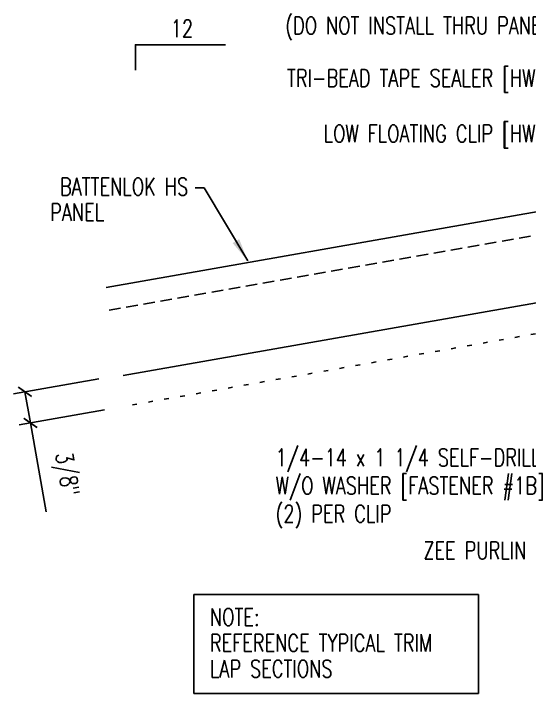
# Model space of a CAD drawing. Header units: inches. Extents: x -3 to 187, y 8 to 95.
# Drawn here: x -3.09 to 8.07, y 9.93 to 24.62 of the extents above; entities that cross this region are included whole.
import ezdxf
from ezdxf.enums import TextEntityAlignment as Align

# ---------------------------------------------------------------- set-up
doc = ezdxf.new("R2010")
doc.units = ezdxf.units.IN
doc.header["$MEASUREMENT"] = 0
doc.linetypes.add('DOT', pattern=[0.25, 0, -0.25])
doc.linetypes.add('HIDDEN2', pattern=[0.1875, 0.125, -0.0625])
for name, color, linetype in [('DIM', 2, 'Continuous'), ('MARK', 1, 'Continuous'), ('PANEL', 11, 'Continuous'), ('TEXT', 2, 'Continuous')]:
    doc.layers.add(name, color=color, linetype=linetype)
doc.styles.add('TEXT', font='SIMPLEX', dxfattribs={"width": 0.75, "height": 6})
doc.styles.add('TEXT1', font='ROMANS.shx', dxfattribs={"width": 0.75, "height": 0.375})
doc.dimstyles.new('DETAIL', dxfattribs={"dimscale": 4, "dimtxt": 0.375, "dimasz": 0.0625, "dimexe": 0.0625, "dimexo": 0.125, "dimgap": 0.0625, "dimtad": 1, "dimdec": 4, "dimzin": 3, "dimdsep": 46, "dimlunit": 4, "dimtxsty": 'TEXT1', "dimblk": 'ARCHTICK', "dimcen": 0.0625, "dimclrd": 7, "dimclre": 7, "dimclrt": 2, "dimadec": 0, "dimazin": 0, "dimtfac": 0.59375, "dimtdec": 4, "dimtmove": 0, "dimatfit": 3, "dimfxl": 0, "dimfrac": 2, "dimtolj": 1, "dimtzin": 3, "dimarcsym": 0})
doc.dimstyles.new('DETAIL$7', dxfattribs={"dimscale": 4, "dimtxt": 6, "dimasz": 0.125, "dimexe": 0.0625, "dimexo": 0.125, "dimgap": 0.0625, "dimtad": 1, "dimdec": 5, "dimzin": 3, "dimdsep": 46, "dimlunit": 4, "dimtxsty": 'TEXT', "dimblk": 'ARCHTICK', "dimcen": 0.0625, "dimclrd": 7, "dimclre": 7, "dimclrt": 2, "dimadec": 0, "dimazin": 0, "dimtfac": 0.6666666666666666, "dimtdec": 5, "dimtmove": 0, "dimatfit": 3, "dimfxl": 0, "dimfrac": 2, "dimtolj": 1, "dimtzin": 3, "dimarcsym": 0})

# ---------------------------------------------------------------- blocks, each defined once
blk = doc.blocks.new('_ArchTick')
at = {"color": 0, "linetype": 'ByBlock', "const_width": 0.15}
blk.add_lwpolyline([(-0.5, -0.5), (0.5, 0.5)], dxfattribs=at)
blk = doc.blocks.new('*D19')
at = {"layer": 'DEFPOINTS', "color": 0}
for p in [(-0.749319376228343, 16.81855676794764), (-0.6306742576825268, 16.14568686415236), (-2.722098122920377, 15.77691240861338)]:
    blk.add_point(p, dxfattribs=at)
at = {"layer": 'DIM', "color": 7, "lineweight": -2}
for p, q in [((-1.241723252734448, 16.73173267911418), (-3.086945179719235, 16.40637026799193)), ((-2.840743241466182, 16.44978231240866), (-2.722098122920377, 15.77691240861338)), ((-1.123078134188632, 16.05886277531891), (-2.96830006117343, 15.73350036419665)), ((-2.722098122920377, 15.77691240861338), (-2.383329133454125, 13.85565799760298))]:
    blk.add_line(p, q, dxfattribs=at)
at = {"layer": 'DIM', "color": 7, "lineweight": -2, "xscale": 0.25, "yscale": 0.25, "zscale": 0.25}
for p, rotation in [((-2.840743241466182, 16.44978231240866), 99.99999999999906), ((-2.722098122920377, 15.77691240861338), 279.9999999999991)]:
    blk.add_blockref('_ArchTick', p, dxfattribs=dict(at, rotation=rotation))
at = {"layer": 'DIM', "color": 2, "insert": (-1.981726001799696, 14.66310907431957), "char_height": 0.375, "attachment_point": 5, "rotation": 279.9999999999991, "style": 'TEXT1'}
blk.add_mtext('\\A1;3/8"', dxfattribs=at)
blk = doc.blocks.new('slopl1')
at = {"layer": 'MARK', "color": 6}
blk.add_lwpolyline([(0, 0), (0, 0.1367525903501203), (0.4871004271800828, 0.1367525903501203)], dxfattribs=at)
at = {"layer": 'MARK', "color": 2, "style": 'TEXT1', "width": 0.75}
blk.add_text('12', height=0.09375, dxfattribs=at).set_placement((0.1908952262828523, 0.1779031707440311))
blk.add_attdef('SLOPL1', text='', height=0.09375, dxfattribs=at).set_placement((-0.05491703184622815, 0.02434748881376726), align=Align.RIGHT)
blk = doc.blocks.new('A$C30686E82')
for p, q in [((-2.714571100736009, 0.760983756904281), (3.437345682304851, 0.760983756904281)), ((-2.714571100736009, 0.760983756904281), (-2.714571100736009, -1.379424994140834)), ((3.437345682304851, 0.760983756904281), (3.437345682304851, -1.379424994140834)), ((-2.714571100736009, -1.379424994140834), (3.437345682304851, -1.379424994140834))]:
    blk.add_line(p, q)
at = {"layer": 'TEXT', "style": 'TEXT1', "width": 0.75}
for s, p in [('NOTE:', (-2.367788602308451, 0.08136879993886481)), ('REFERENCE TYPICAL TRIM', (-2.367788602308451, -0.4766753808962036)), ('LAP SECTIONS', (-2.367788602308451, -1.034719561731272))]:
    blk.add_text(s, height=0.375, dxfattribs=at).set_placement(p)
blk = doc.blocks.new('FD-F1B')
at = {"layer": 'TEXT', "style": 'TEXT1', "width": 0.75}
for s, p in [('1/4-14 x 1 1/4 SELF-DRILLER', (0.004667300146735442, -0.04080364303275985)), ('W/O WASHER [FASTENER #1B]', (0.004667300146735442, -0.1925893573184742))]:
    blk.add_text(s, height=0.09375, dxfattribs=at).set_placement(p)
blk.add_attdef('(QUANTITY)', (0.004667300146735442, -0.3443750716041885), '', height=0.09375, dxfattribs=at)

msp = doc.modelspace()

# ---------------------------------------------------------------- linework, layer by layer
at = {"layer": 'DIM', "linetype": 'DOT'}
msp.add_line((18.88335823257901, 19.58653729460707), (-0.6306742576825268, 16.14568686415236), dxfattribs=at)
at = {"layer": 'PANEL', "color": 8, "linetype": 'HIDDEN2', "ltscale": 2}
msp.add_line((-1.018986968730664, 18.21025525268989), (16.37480370137618, 21.27534606100221), dxfattribs=at)
at = {"layer": 'PANEL'}
msp.add_lwpolyline([(-0.7169171179986904, 16.79936839203593), (16.62648514891914, 19.84867592008616), (16.28960772151258, 21.75920274957657), (-1.081893077155932, 18.70467595170107)], dxfattribs=at)

# ---------------------------------------------------------------- block references
msp.add_blockref('A$C30686E82', (3.526664405122972, 11.31260722749491))
at = {"layer": 'MARK', "xscale": 4, "yscale": 4, "zscale": 4}
msp.add_blockref('slopl1', (-0.4509584526509087, 23.40073539550165), dxfattribs=at)
at = {"layer": 'TEXT', "xscale": 4, "yscale": 4, "zscale": 4}
msp.add_blockref('FD-F1B', (2.560436269870678, 15.00586863290126), dxfattribs=at).add_auto_attribs({'(QUANTITY)': '(2) PER CLIP'})

# ---------------------------------------------------------------- texts
at = {"layer": 'TEXT', "style": 'TEXT1', "width": 0.75}
for s, p in [('(DO NOT INSTALL THRU PANEL RIB)', (2.788243609110566, 24.17484714671418)), ('TRI-BEAD TAPE SEALER [HW-504]', (2.82459728055386, 23.04104157842448))]:
    msp.add_text(s, height=0.375, dxfattribs=at).set_placement(p)
for s, p in [('LOW FLOATING CLIP [HW-220]', (9.404266057896834, 21.84186153354253)), ('BATTENLOK HS', (0.6883653530556728, 20.69438878224494)), ('PANEL', (-1.126490138180401, 20.14083607904275)), ('ZEE PURLIN', (8.003630038067106, 12.83330963546946))]:
    msp.add_text(s, height=0.375, dxfattribs=at).set_placement(p, align=Align.RIGHT)

# ---------------------------------------------------------------- dimensions: what is measured, and where the dimension line sits
at = {"layer": 'DIM'}
dim = msp.add_linear_dim(base=(-2.722098122920377, 15.77691240861338), p1=(-0.7493193762283425, 16.81855676794764), p2=(-0.6306742576825268, 16.14568686415236), angle=279.9999999999991, text='3/8"', dimstyle='DETAIL', dxfattribs=at)
dim.commit()
dim.dimension.update_dxf_attribs({"geometry": '*D19', "text_midpoint": (-2.509301583770524, 14.57008326485515), "dimtype": 160})

# ---------------------------------------------------------------- leaders
msp.add_leader([(1.978291576098059, 19.27671829929791), (1.031304113456741, 20.85723738241338), (0.8401449876421339, 20.85723738241338)], dimstyle='DETAIL$7')

doc.saveas('drawing.dxf')
